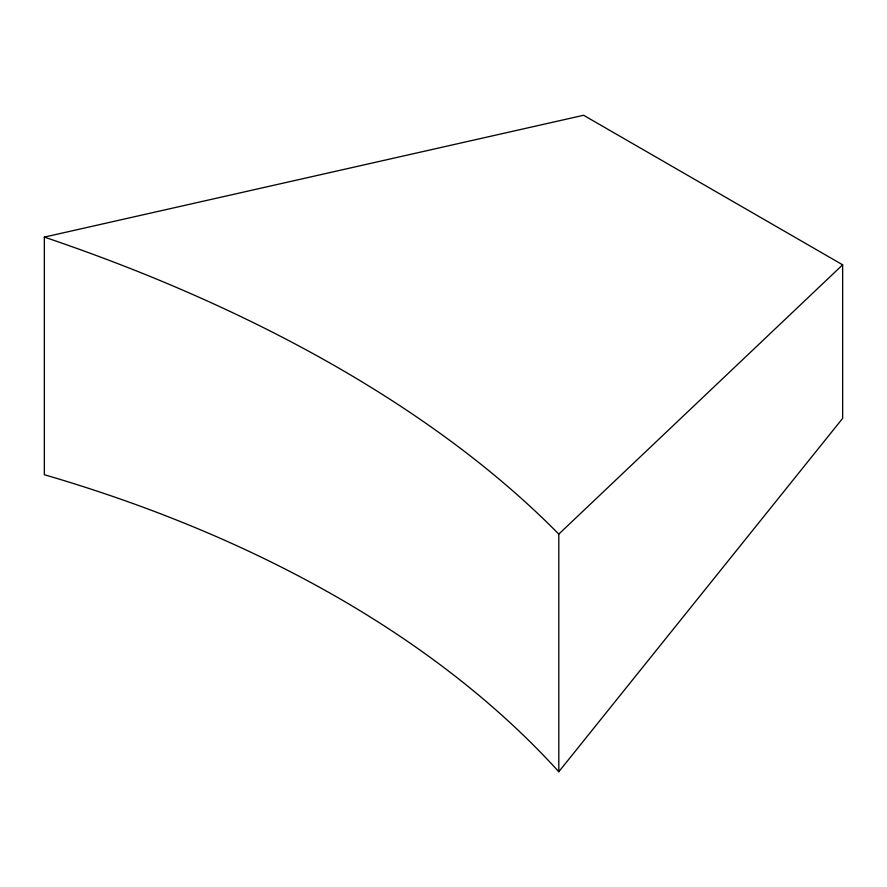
<?xml version="1.0" encoding="UTF-8"?>
<svg xmlns="http://www.w3.org/2000/svg" width="887" height="887" viewBox="0 0 887 887"><rect width="100%" height="100%" fill="white"/><g stroke="black" fill="none" stroke-linecap="round" stroke-linejoin="round"><path stroke-width="1.33" d="M558.799 771.734L842.65 418.354L842.65 264.814L583.613 115.266L44.35 237.106L44.35 474.722A1284.609 804.132 -4.6 0 1 558.81 771.734L558.799 534.118L842.65 264.814M44.35 237.106A1284.609 673.433 4.2 0 1 558.81 534.118"/></g></svg>
